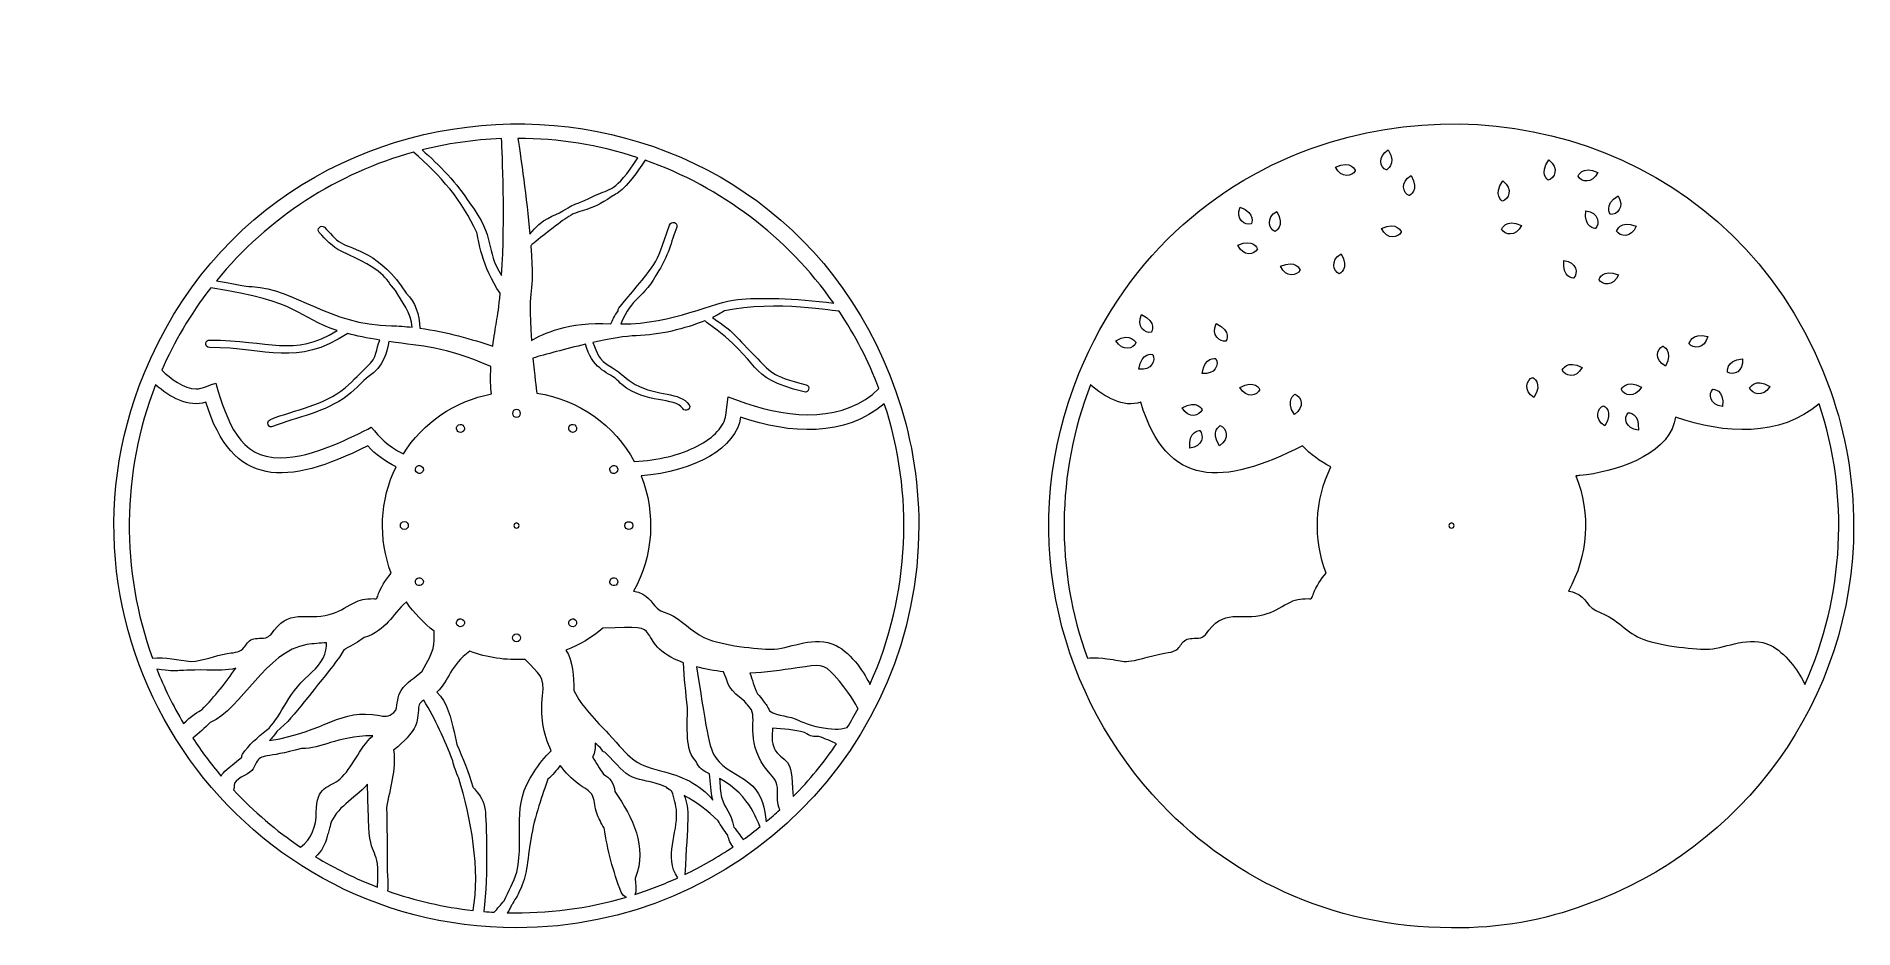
# Model space of a CAD drawing. Header units: inches. Extents: x 140 to 1116, y 0 to 479.
import ezdxf

# ---------------------------------------------------------------- set-up
doc = ezdxf.new("R2010")
doc.units = ezdxf.units.IN
doc.header["$MEASUREMENT"] = 0
doc.layers.add('_U+0421_U+043B_U+043E_U+0439 1', color=7, linetype='Continuous')

msp = doc.modelspace()

# ---------------------------------------------------------------- linework, layer by layer
at = {"layer": '_U+0421_U+043B_U+043E_U+0439 1', "color": 1, "lineweight": 9, "true_color": 0xff0000}
for points, knots in [([(601.92, 287.98), (601.92, 287.98), (601.93, 287.99), (601.93, 287.99), (535.04, 477.23), (272.19, 478.77), (198.18, 297.65), (198.18, 297.65), (198.19, 297.64), (198.19, 297.63), (140.32, 155.99), (244.69, 0), (398.22, 0), (517.51, 0), (614.22, 96.71), (614.22, 216), (614.22, 241.24), (609.87, 265.46), (601.92, 287.98)], [0, 0, 0, 0, 1, 1, 1, 2, 2, 2, 3, 3, 3, 4, 4, 4, 5, 5, 5, 6, 6, 6, 6]), ([(1116.27, 216), (1116.27, 241.24), (1111.92, 265.46), (1103.97, 287.98), (1103.97, 287.98), (1103.98, 287.99), (1103.98, 287.99), (1061.1, 409.29), (937.71, 453.47), (835.15, 421.86), (777.82, 404.4), (726.91, 362.95), (700.23, 297.65), (700.23, 297.65), (700.24, 297.64), (700.24, 297.63), (667.03, 216.35), (687.25, 130.35), (739.53, 71.8), (739.87, 71.42), (740.21, 71.04), (740.55, 70.66), (740.66, 70.54), (740.77, 70.42), (740.89, 70.29), (779.39, 27.77), (835.07, 0), (900.27, 0), (925.96, -0.48), (950.24, 4), (972.58, 12.42), (1056.31, 42.16), (1116.27, 122.07), (1116.27, 216)], [0, 0, 0, 0, 1, 1, 1, 2, 2, 2, 3, 3, 3, 4, 4, 4, 5, 5, 5, 6, 6, 6, 7, 7, 7, 8, 8, 8, 9, 9, 9, 10, 10, 10, 11, 11, 11, 11]), ([(390.13, 423.83), (390.56, 415.6), (392.14, 381.07), (390.17, 350.37), (381.03, 364.22), (387.37, 370.45), (373.01, 389.35), (366.66, 399.3), (356.47, 409.97), (347.5, 417.78), (360.28, 421.05), (375, 423.26), (390.13, 423.83)], [0, 0, 0, 0, 1, 1, 1, 2, 2, 2, 3, 3, 3, 4, 4, 4, 4]), ([(463.35, 413.58), (451.1, 394.46), (448.41, 397.31), (440.63, 393.43), (428, 387.14), (432.45, 390.7), (423.01, 384.99), (418.43, 382.21), (411.95, 381.34), (405.38, 372.5), (403.61, 391.75), (400.42, 414.19), (398.97, 423.99), (420.77, 423.91), (442.14, 420.58), (463.35, 413.58)], [0, 0, 0, 0, 1, 1, 1, 2, 2, 2, 3, 3, 3, 4, 4, 4, 5, 5, 5, 5]), ([(342.82, 416.54), (357.23, 404.36), (369.1, 390.47), (376.83, 373.43), (377.5, 370.76), (379.63, 354.38), (389.43, 340.82), (388.05, 326.1), (386.87, 323.86), (385.42, 312.29), (374.53, 316.1), (360.49, 320.08), (346.3, 322.04), (345.84, 329.42), (344.02, 335.91), (338.88, 340.87), (325.02, 362.71), (310.24, 364.19), (304.07, 367.79), (300.63, 369.8), (297.84, 373.38), (295.08, 376.2), (293.28, 378.05), (290.45, 375.22), (292.25, 373.37), (295.83, 369.71), (299.19, 365.54), (303.96, 363.42), (328.12, 352.67), (326.93, 349.36), (333.14, 342.18), (336.17, 336.83), (342.05, 329.81), (342.13, 322.56), (338.42, 322.97), (334.72, 323.23), (331.08, 323.29), (297.3, 323.84), (279.02, 343.23), (256.31, 344.34), (250.15, 344.64), (253.7, 344.78), (237.04, 347.47), (264.77, 381.5), (302.27, 405.41), (342.82, 416.54)], [0, 0, 0, 0, 1, 1, 1, 2, 2, 2, 3, 3, 3, 4, 4, 4, 5, 5, 5, 6, 6, 6, 7, 7, 7, 8, 8, 8, 9, 9, 9, 10, 10, 10, 11, 11, 11, 12, 12, 12, 13, 13, 13, 14, 14, 14, 15, 15, 15, 15]), ([(467.24, 412.26), (508.1, 397.88), (543.45, 371.11), (568.51, 335.45), (547.5, 338.28), (527.98, 338.46), (517.1, 337.45), (503.85, 336.22), (482.62, 324.21), (454.27, 324.28), (460.09, 339.2), (466.1, 337.17), (474.61, 353.01), (479.26, 360.02), (481.42, 368.52), (484.22, 376.37), (485.09, 378.8), (481.23, 379.84), (480.37, 377.43), (471.77, 353.32), (475.52, 359.84), (453.18, 332.84), (452.79, 332.37), (452.66, 331.83), (452.71, 331.33), (450.85, 328.56), (449.59, 326.17), (448.79, 324.43), (425.93, 325.62), (411.93, 318.95), (406.25, 315.45), (403.9, 348.82), (408.19, 336.39), (405.91, 366.22), (406.16, 366.42), (406.33, 366.64), (406.49, 366.92), (411.8, 371.26), (421.15, 378.77), (426.22, 382), (433.04, 386.34), (437.56, 384.34), (449.05, 392.65), (453.19, 394.71), (457.33, 397.11), (467.24, 412.26)], [0, 0, 0, 0, 1, 1, 1, 2, 2, 2, 3, 3, 3, 4, 4, 4, 5, 5, 5, 6, 6, 6, 7, 7, 7, 8, 8, 8, 9, 9, 9, 10, 10, 10, 11, 11, 11, 12, 12, 12, 13, 13, 13, 14, 14, 14, 15, 15, 15, 15]), ([(233.95, 343.62), (282.83, 336.33), (280.03, 327.91), (301.92, 320.75), (278.12, 306.31), (265.74, 315.59), (233.29, 315.67), (232.17, 315.67), (231.53, 314.9), (231.39, 314.04), (231.39, 314.04), (231.38, 314.04), (231.38, 314.04), (231.38, 314.04), (231.39, 314.04), (231.39, 314.04), (231.21, 312.94), (231.84, 311.67), (233.29, 311.67), (264.76, 311.59), (279.58, 301.05), (307.59, 319.1), (312.23, 317.89), (317.77, 316.75), (324.72, 315.62), (322.61, 310.5), (323.74, 306.56), (318.02, 301.39), (314.14, 297.89), (311.61, 294.72), (306.1, 289.93), (294.56, 280.43), (279.64, 278.33), (266.01, 273.02), (264.27, 272.34), (264.36, 270.09), (265.48, 269.3), (265.46, 269.24), (265.45, 269.21), (265.45, 269.21), (265.45, 269.21), (265.48, 269.24), (265.52, 269.27), (265.92, 269), (266.45, 268.92), (267.07, 269.16), (280.84, 274.53), (295.3, 276.66), (307.31, 285.77), (313, 290.09), (315.45, 293.8), (318.53, 295.83), (326.74, 301.24), (328.99, 310.03), (329.59, 314.86), (349.1, 311.95), (357.83, 312.72), (384.42, 301.47), (384.07, 295.02), (384.32, 290.23), (384.79, 286.73), (364.92, 282.98), (347.94, 271.07), (337.46, 254.61), (328.35, 258.82), (324.86, 263.5), (320.17, 268.81), (310.76, 264.02), (288.94, 252.37), (271.39, 252.37), (249.24, 252.37), (243.07, 271.37), (236.63, 292.49), (228.1, 289.59), (227.97, 289.4), (226.08, 289.4), (219.78, 289.4), (212.23, 295.12), (207.63, 299.41), (214.34, 314.71), (222.91, 329.45), (233.95, 343.62)], [0, 0, 0, 0, 1, 1, 1, 2, 2, 2, 3, 3, 3, 4, 4, 4, 5, 5, 5, 6, 6, 6, 7, 7, 7, 8, 8, 8, 9, 9, 9, 10, 10, 10, 11, 11, 11, 12, 12, 12, 13, 13, 13, 14, 14, 14, 15, 15, 15, 16, 16, 16, 17, 17, 17, 18, 18, 18, 19, 19, 19, 20, 20, 20, 21, 21, 21, 22, 22, 22, 23, 23, 23, 24, 24, 24, 25, 25, 25, 26, 26, 26, 27, 27, 27, 27]), ([(571.48, 331.11), (579.94, 318.4), (587.04, 304.83), (592.8, 289.63), (574.65, 271.47), (545.8, 273.21), (521.2, 281.83), (521.2, 281.83), (511.9, 285.08), (511.9, 285.08), (511.9, 285.08), (510.62, 275.31), (510.62, 275.31), (509.84, 269.37), (504.24, 263.3), (495.25, 258.68), (486, 253.92), (474.14, 251.06), (461.44, 250.48), (450.88, 269.8), (431.73, 283.74), (409.13, 287.18), (408.83, 289.4), (407.87, 296.87), (407.03, 305.99), (413.58, 307.86), (424.47, 310.87), (435.3, 313.41), (438.16, 300.79), (447.25, 298.2), (451.44, 294.88), (452.58, 293.88), (453.58, 292.77), (454.79, 291.77), (468.09, 280.84), (482.92, 285.43), (487.44, 278.81), (488.88, 276.7), (492.35, 278.7), (490.89, 280.83), (485.97, 288.04), (473.97, 285.28), (461.93, 291.83), (457.41, 294.3), (454.25, 298.11), (449.82, 300.7), (440.87, 305.94), (442.03, 308.25), (439.25, 314.32), (448.29, 316.33), (456.91, 317.87), (462.5, 317.98), (474.81, 318.22), (488.9, 321.75), (499.38, 326.03), (499.55, 325.92), (499.73, 325.8), (499.9, 325.68), (500.04, 325.42), (500.25, 325.18), (500.53, 324.98), (531.92, 302.72), (519.79, 296.01), (552.64, 287.76), (555.14, 287.14), (556.2, 290.99), (553.7, 291.62), (534.45, 296.45), (534.49, 298.75), (526.29, 307.02), (513.21, 320.19), (516.23, 318.79), (503.43, 327.81), (507.34, 329.66), (508.8, 330.71), (509.8, 331.26), (537.43, 337.14), (570.48, 331.02), (571.48, 331.11)], [0, 0, 0, 0, 1, 1, 1, 2, 2, 2, 3, 3, 3, 4, 4, 4, 5, 5, 5, 6, 6, 6, 7, 7, 7, 8, 8, 8, 9, 9, 9, 10, 10, 10, 11, 11, 11, 12, 12, 12, 13, 13, 13, 14, 14, 14, 15, 15, 15, 16, 16, 16, 17, 17, 17, 18, 18, 18, 19, 19, 19, 20, 20, 20, 21, 21, 21, 22, 22, 22, 23, 23, 23, 24, 24, 24, 25, 25, 25, 26, 26, 26, 26]), ([(204.38, 291.58), (211.81, 285.19), (222.1, 279.11), (231.38, 282.26), (245.38, 236.37), (274.71, 236.71), (318.28, 258.87), (322.48, 254.12), (327.7, 250.38), (333.52, 247.61), (324.73, 229.65), (323.89, 208.88), (330.92, 190.4), (327.2, 186.42), (325.39, 182.42), (324.11, 179.46), (323.83, 178.81), (323.61, 177.5), (323.09, 177.03), (322.19, 176.21), (322.51, 176.81), (321.25, 176.76), (317.03, 176.59), (314.18, 176.37), (310.33, 174.24), (306.12, 171.91), (302.32, 169.44), (297.59, 168.19), (285.47, 164.99), (275.55, 172.11), (266.22, 157.3), (265.34, 156.79), (264.49, 156.25), (263.65, 155.7), (260.09, 155.43), (257.62, 155.63), (255.54, 154.6), (253.41, 153.55), (252.88, 151.36), (251.21, 149.85), (248.92, 147.78), (245.63, 147.75), (242.73, 147.25), (236.04, 146.1), (230.16, 143.36), (223.36, 142.97), (216.43, 143.73), (209.61, 145.56), (202.71, 144.83), (185.63, 191.67), (185.91, 244.3), (204.38, 291.58)], [0, 0, 0, 0, 1, 1, 1, 2, 2, 2, 3, 3, 3, 4, 4, 4, 5, 5, 5, 6, 6, 6, 7, 7, 7, 8, 8, 8, 9, 9, 9, 10, 10, 10, 11, 11, 11, 12, 12, 12, 13, 13, 13, 14, 14, 14, 15, 15, 15, 16, 16, 16, 17, 17, 17, 17]), ([(706.43, 291.58), (710.17, 288.36), (714.68, 285.22), (719.26, 283.33), (719.26, 283.33), (719.26, 283.33), (719.26, 283.33), (723.91, 281.41), (728.79, 280.68), (733.43, 282.26), (747.49, 235.91), (777.33, 237), (820.33, 258.87), (824.68, 254.08), (829.68, 250.41), (835.57, 247.61), (826.72, 229.53), (826.02, 208.67), (832.97, 190.4), (829.89, 187.15), (827.86, 183.41), (826.16, 179.46), (825.88, 178.81), (825.65, 177.5), (825.14, 177.03), (824.24, 176.21), (824.56, 176.81), (823.3, 176.76), (819.08, 176.59), (816.23, 176.37), (812.38, 174.24), (808.17, 171.91), (804.37, 169.44), (799.64, 168.19), (787.52, 164.99), (777.59, 172.11), (768.26, 157.3), (767.39, 156.79), (766.54, 156.25), (765.7, 155.7), (762.14, 155.43), (759.67, 155.63), (757.59, 154.6), (755.45, 153.55), (754.93, 151.36), (753.25, 149.85), (750.39, 147.26), (747.77, 148.41), (736.95, 145.34), (721.68, 141.01), (725.17, 144.04), (710.49, 144.92), (708.29, 145.05), (706.29, 144.99), (704.76, 144.83), (687.68, 191.67), (687.96, 244.3), (706.43, 291.58)], [0, 0, 0, 0, 1, 1, 1, 2, 2, 2, 3, 3, 3, 4, 4, 4, 5, 5, 5, 6, 6, 6, 7, 7, 7, 8, 8, 8, 9, 9, 9, 10, 10, 10, 11, 11, 11, 12, 12, 12, 13, 13, 13, 14, 14, 14, 15, 15, 15, 16, 16, 16, 17, 17, 17, 18, 18, 18, 19, 19, 19, 19]), ([(587.97, 130.68), (585.82, 135.73), (578.24, 147.5), (569.76, 151.61), (558.03, 157.28), (546.2, 150.26), (536.77, 149.67), (530.38, 149.28), (511.27, 151.23), (501.5, 154.79), (493.95, 157.53), (489.22, 163.26), (482.56, 167.29), (479.8, 168.97), (476.14, 169.42), (473.76, 171.58), (470.05, 174.95), (469.16, 179.38), (461.05, 180.85), (471.54, 199.56), (473.23, 222.3), (465.08, 242.69), (493.75, 244.86), (516.4, 257.85), (518.55, 274.28), (545.01, 265.02), (574.71, 263.5), (595.71, 281.44), (611.63, 233.47), (609.83, 179.26), (587.97, 130.68)], [0, 0, 0, 0, 1, 1, 1, 2, 2, 2, 3, 3, 3, 4, 4, 4, 5, 5, 5, 6, 6, 6, 7, 7, 7, 8, 8, 8, 9, 9, 9, 10, 10, 10, 10]), ([(1090.02, 130.68), (1089.88, 131), (1089.71, 131.36), (1089.53, 131.74), (1089.53, 131.74), (1089.53, 131.74), (1089.53, 131.74), (1086.45, 138.15), (1079.13, 148.06), (1071.8, 151.61), (1060.08, 157.28), (1048.25, 150.26), (1038.82, 149.67), (1032.43, 149.28), (1013.32, 151.23), (1003.55, 154.79), (994.21, 158.19), (989.16, 166.15), (980.5, 169.09), (972.22, 172.2), (973.6, 177.19), (966.48, 179.92), (964.9, 180.58), (963.59, 180.85), (963.1, 180.85), (973.59, 199.56), (975.28, 222.3), (967.13, 242.69), (967.83, 242.74), (968.53, 242.81), (969.24, 242.88), (969.24, 242.88), (969.24, 242.88), (969.24, 242.88), (987.78, 244.64), (1014.92, 253.37), (1019.95, 271.22), (1019.95, 271.22), (1019.95, 271.22), (1019.95, 271.22), (1020.18, 271.99), (1020.47, 273.28), (1020.6, 274.28), (1047.06, 265.01), (1076.76, 263.49), (1097.76, 281.44), (1114.09, 232.23), (1111.33, 178.04), (1090.02, 130.68)], [0, 0, 0, 0, 1, 1, 1, 2, 2, 2, 3, 3, 3, 4, 4, 4, 5, 5, 5, 6, 6, 6, 7, 7, 7, 8, 8, 8, 9, 9, 9, 10, 10, 10, 11, 11, 11, 12, 12, 12, 13, 13, 13, 14, 14, 14, 15, 15, 15, 16, 16, 16, 16]), ([(324.72, 113.95), (302.93, 118.19), (296.19, 105.33), (265.56, 100.5), (266.44, 101.5), (267.31, 102.42), (269.41, 105.34), (275.21, 110.08), (279.14, 115.01), (284.14, 121.28), (300.03, 141.21), (302.53, 144.06), (305.33, 148.94), (305.8, 149.26), (306.1, 149.52), (306.39, 149.85), (309.85, 151.67), (313.19, 153.67), (316.42, 155.87), (328.73, 159.98), (330.89, 167.83), (339.02, 175.03), (343.17, 169.04), (348.21, 163.72), (353.94, 159.24), (354.14, 151.91), (354.32, 149.16), (347.5, 137.79), (343.7, 134.42), (338.96, 131.56), (336.3, 127.48), (334.1, 124.11), (334.37, 120.35), (333.44, 116.83), (330.03, 113.46), (328.84, 113.15), (324.72, 113.95)], [0, 0, 0, 0, 1, 1, 1, 2, 2, 2, 3, 3, 3, 4, 4, 4, 5, 5, 5, 6, 6, 6, 7, 7, 7, 8, 8, 8, 9, 9, 9, 10, 10, 10, 11, 11, 11, 12, 12, 12, 12]), ([(494.75, 89.29), (496.11, 85.8), (497.97, 84.43), (501.8, 82.73), (502.23, 77.96), (502.56, 73.12), (503.68, 68.47), (496.77, 77.42), (486.64, 81.51), (475.6, 84.29), (460.51, 88.09), (459.74, 90.99), (447.54, 104.19), (440.9, 111.38), (433.27, 118.56), (428.96, 127.44), (428.75, 134.87), (428.77, 143.2), (424.68, 149.04), (431.97, 151.92), (438.67, 155.95), (444.57, 160.92), (464.07, 161.66), (466.39, 161.89), (469.11, 157.7), (471.28, 154.35), (473.68, 147.51), (487.82, 142.29), (488.33, 134.22), (489.06, 126.16), (490.04, 118.13), (489.55, 99.2), (490.1, 94.04), (494.75, 89.29)], [0, 0, 0, 0, 1, 1, 1, 2, 2, 2, 3, 3, 3, 4, 4, 4, 5, 5, 5, 6, 6, 6, 7, 7, 7, 8, 8, 8, 9, 9, 9, 10, 10, 10, 11, 11, 11, 11]), ([(239.58, 81.48), (234.06, 87.96), (228.97, 94.76), (224.32, 101.83), (227.59, 104.52), (230.73, 107.33), (233.74, 110.27), (250.59, 117.68), (263.66, 148.54), (285.61, 152.07), (289.09, 152.63), (292.64, 152.87), (296.18, 153.06), (296.19, 152.9), (296.18, 152.74), (296.18, 152.58), (296.04, 152.19), (296.04, 151.74), (296.15, 151.32), (295.73, 145.07), (291.82, 140.19), (286.61, 135.65), (274.49, 125.09), (271.1, 111.74), (264, 106.11), (259.14, 102.25), (254.5, 98.39), (251, 93.21), (250.64, 92.68), (250.58, 92.15), (250.73, 91.7), (242.21, 84.4), (241.15, 84.44), (239.58, 81.48)], [0, 0, 0, 0, 1, 1, 1, 2, 2, 2, 3, 3, 3, 4, 4, 4, 5, 5, 5, 6, 6, 6, 7, 7, 7, 8, 8, 8, 9, 9, 9, 10, 10, 10, 11, 11, 11, 11]), ([(386.18, 8.36), (384.34, 8.47), (382.51, 8.59), (380.68, 8.74), (382.99, 28.74), (381.98, 57.38), (381.33, 63.31), (380.8, 68.09), (378.61, 71.01), (375.59, 74.56), (375.28, 74.92), (375, 75.3), (374.71, 75.67), (372.38, 83.51), (369.47, 91.11), (366.07, 98.52), (365.61, 100.77), (365.18, 103.02), (364.69, 105.24), (363.13, 112.45), (360.88, 121.13), (355.46, 126.62), (362.04, 132.88), (362.62, 140.88), (373.12, 148.5), (382.36, 145.07), (392.33, 143.49), (402.87, 144.17), (410.35, 135.68), (413.53, 135.49), (412.2, 124.52), (410.96, 114.32), (412.41, 104.16), (416.88, 95.04), (413.14, 92.04), (410.24, 87.42), (407.67, 83.75), (394.74, 65.25), (402.65, 51.27), (398.42, 29.83), (396.58, 24.56), (393.95, 19.51), (391.48, 14.51), (389.77, 12.41), (388.01, 10.36), (386.18, 8.36)], [0, 0, 0, 0, 1, 1, 1, 2, 2, 2, 3, 3, 3, 4, 4, 4, 5, 5, 5, 6, 6, 6, 7, 7, 7, 8, 8, 8, 9, 9, 9, 10, 10, 10, 11, 11, 11, 12, 12, 12, 13, 13, 13, 14, 14, 14, 15, 15, 15, 15]), ([(219.43, 109.64), (213.6, 119.42), (208.91, 129.07), (204.99, 138.88), (219.48, 137.07), (211.48, 138.6), (231.94, 138.44), (237.19, 138.4), (242.64, 137.93), (247.46, 139.46), (241.9, 131.54), (236.51, 124.52), (229.14, 117.04), (227.74, 116.61), (222.91, 113.38), (219.43, 109.64)], [0, 0, 0, 0, 1, 1, 1, 2, 2, 2, 3, 3, 3, 4, 4, 4, 5, 5, 5, 5]), ([(532.29, 56.98), (531.44, 63.92), (530.14, 70.92), (525.01, 76.08), (519.76, 81.37), (512.09, 83.52), (507.07, 89.05), (501, 95.72), (501.25, 101.59), (494.78, 140.14), (499.39, 138.96), (504.82, 138), (509.32, 137.45), (511.96, 132.33), (510.32, 129.92), (518.77, 123.07), (522.26, 120.25), (520.41, 121.9), (524.35, 117.07), (527.12, 111.02), (520.98, 98.71), (533.53, 83.71), (536.3, 80.39), (538.41, 78.34), (538.36, 73.78), (538.31, 69.95), (538.06, 66.89), (539.57, 63.43), (537.19, 61.22), (534.76, 59.07), (532.29, 56.98)], [0, 0, 0, 0, 1, 1, 1, 2, 2, 2, 3, 3, 3, 4, 4, 4, 5, 5, 5, 6, 6, 6, 7, 7, 7, 8, 8, 8, 9, 9, 9, 10, 10, 10, 10]), ([(575.82, 107.65), (573.66, 107.03), (571.48, 106.68), (569.24, 106.6), (558.16, 107.4), (552.48, 110.27), (549.81, 111.31), (544.57, 114.18), (538.69, 113.26), (534.11, 116.59), (533.2, 118.7), (532.27, 119.92), (530.59, 121.9), (529.81, 123.24), (528.84, 124.49), (527.68, 125.72), (525.52, 129.26), (525, 133.44), (523.46, 136.83), (531.95, 137.07), (540.36, 138.25), (548.96, 139.58), (561.44, 141.5), (562.88, 141.93), (568.81, 135.62), (576.67, 127.23), (580.86, 118.91), (581.61, 117.78), (579.78, 114.35), (577.84, 110.97), (575.82, 107.65)], [0, 0, 0, 0, 1, 1, 1, 2, 2, 2, 3, 3, 3, 4, 4, 4, 5, 5, 5, 6, 6, 6, 7, 7, 7, 8, 8, 8, 9, 9, 9, 10, 10, 10, 10]), ([(374.87, 9.31), (359.19, 11.06), (343.85, 14.56), (328.99, 19.81), (329.23, 23.16), (329.15, 26.51), (328.71, 29.83), (328.6, 58.43), (328.66, 60.02), (328.33, 64.56), (330.22, 74.79), (333.55, 84.76), (332.21, 95.32), (344.53, 105.92), (344.89, 108.76), (345.49, 116.86), (345.63, 118.8), (345.43, 120.75), (348.41, 122.31), (354.57, 111.86), (359.76, 100.92), (363.94, 89.63), (364.76, 86.44), (365.77, 83.3), (367.14, 80.33), (373.69, 59.64), (378.86, 30.51), (374.87, 9.31)], [0, 0, 0, 0, 1, 1, 1, 2, 2, 2, 3, 3, 3, 4, 4, 4, 5, 5, 5, 6, 6, 6, 7, 7, 7, 8, 8, 8, 9, 9, 9, 9]), ([(282.27, 43.27), (269.11, 52.12), (257.15, 62.34), (246.17, 74.09), (246.52, 74.67), (246.69, 75.41), (246.58, 76.33), (246.16, 79.82), (253.99, 82.07), (256.05, 84.41), (257.17, 85.69), (257.63, 87.09), (258.4, 88.56), (261.08, 93.72), (263.41, 90.92), (282.74, 96.23), (293.97, 96.2), (300.36, 102.66), (320.96, 103.17), (313.8, 96.43), (309.8, 85.6), (303.43, 79.96), (297.82, 74.99), (290.57, 76.52), (290.65, 61.88), (290.69, 54.58), (288.09, 47.87), (282.27, 43.27)], [0, 0, 0, 0, 1, 1, 1, 2, 2, 2, 3, 3, 3, 4, 4, 4, 5, 5, 5, 6, 6, 6, 7, 7, 7, 8, 8, 8, 9, 9, 9, 9]), ([(461.72, 17.88), (462.41, 18.97), (462.38, 19.6), (461.99, 26.44), (468.6, 44.04), (460.58, 58.74), (451.07, 73.17), (450.29, 78.04), (448.32, 80.49), (444.88, 82.45), (442.83, 85.55), (440.85, 88.67), (439.06, 91.82), (440.28, 94.12), (440.71, 96.62), (440.44, 99.14), (441.61, 98.09), (442.77, 97.01), (443.91, 95.92), (444.18, 95.05), (444.62, 94.46), (445.57, 94.33), (452.99, 87.04), (455.35, 83.1), (460.51, 80.92), (465.81, 78.68), (469.1, 79.33), (478.81, 75.5), (478.94, 75.1), (479.23, 74.74), (479.73, 74.48), (480.43, 74.12), (481.06, 73.71), (481.62, 73.27), (482.84, 69.61), (483.9, 65.87), (484.15, 62.02), (484.87, 51.15), (477.21, 38.07), (484.74, 26.8), (477.55, 23.51), (470.27, 20.62), (461.72, 17.88)], [0, 0, 0, 0, 1, 1, 1, 2, 2, 2, 3, 3, 3, 4, 4, 4, 5, 5, 5, 6, 6, 6, 7, 7, 7, 8, 8, 8, 9, 9, 9, 10, 10, 10, 11, 11, 11, 12, 12, 12, 13, 13, 13, 14, 14, 14, 14]), ([(546.82, 70.48), (545.75, 83.03), (545.95, 85.7), (543.63, 88.68), (541.46, 91.47), (538.28, 92.79), (536.66, 96.17), (534.95, 99.72), (535.53, 103.4), (535.65, 107.15), (541.51, 107), (547.27, 106.25), (552.89, 104.92), (556.16, 102.54), (557.73, 102.59), (560.56, 102.71), (563.8, 101.61), (566.98, 100.3), (570.09, 98.8), (563.22, 88.75), (555.45, 79.29), (546.82, 70.48)], [0, 0, 0, 0, 1, 1, 1, 2, 2, 2, 3, 3, 3, 4, 4, 4, 5, 5, 5, 6, 6, 6, 7, 7, 7, 7]), ([(393.25, 8.07), (394.44, 9.57), (394.62, 10.13), (395.56, 12.16), (395.83, 12.6), (398.94, 17.62), (398.99, 18.13), (404.01, 27.81), (403.25, 31.05), (405.82, 47.33), (407.87, 60.36), (412.41, 71.8), (414.95, 79.82), (417.52, 81.85), (419.67, 84.62), (421.65, 87.23), (424.48, 83.42), (427.79, 80.02), (431.6, 77.15), (434.15, 75.23), (437.93, 73.73), (439.17, 70.57), (440.28, 67.73), (440.24, 64.49), (441.27, 61.58), (442.27, 58.8), (443.68, 56.23), (445.17, 53.7), (447.01, 41.86), (450.1, 30.27), (454.43, 19.07), (454.95, 17.72), (456.05, 16.87), (457.27, 16.51), (436.22, 10.28), (414.65, 7.55), (393.25, 8.07)], [0, 0, 0, 0, 1, 1, 1, 2, 2, 2, 3, 3, 3, 4, 4, 4, 5, 5, 5, 6, 6, 6, 7, 7, 7, 8, 8, 8, 9, 9, 9, 10, 10, 10, 11, 11, 11, 12, 12, 12, 12]), ([(519.95, 47.32), (518.36, 49.65), (516.67, 51.9), (514.87, 54.06), (513.48, 62.41), (509.94, 63.82), (508.44, 69.53), (507.51, 73.09), (507.54, 76.69), (507.19, 80.15), (524.42, 70.99), (527.92, 55.33), (529.07, 54.31), (526.09, 51.89), (523.05, 49.56), (519.95, 47.32)], [0, 0, 0, 0, 1, 1, 1, 2, 2, 2, 3, 3, 3, 4, 4, 4, 5, 5, 5, 5]), ([(323.58, 21.81), (311.72, 26.36), (300.68, 31.82), (290.23, 38.18), (293.51, 40.8), (295.42, 44.9), (296.55, 49.17), (297.11, 51.3), (297.7, 52.39), (298.23, 55.56), (301.21, 64.6), (310.86, 68.8), (318.18, 77.11), (318.35, 70.77), (318.51, 64.44), (318.68, 58.11), (319.29, 34.56), (324.95, 45.71), (323.58, 21.81)], [0, 0, 0, 0, 1, 1, 1, 2, 2, 2, 3, 3, 3, 4, 4, 4, 5, 5, 5, 6, 6, 6, 6]), ([(488.62, 28.62), (490.05, 56.94), (491.36, 64.15), (488.23, 71.06), (494.88, 67.38), (501.01, 62.78), (506.41, 57.42), (508.03, 54.85), (509.66, 52.29), (511.54, 49.91), (511.91, 48.51), (512.52, 45.84), (514.54, 43.52), (506.29, 37.94), (497.64, 32.97), (488.62, 28.62)], [0, 0, 0, 0, 1, 1, 1, 2, 2, 2, 3, 3, 3, 4, 4, 4, 5, 5, 5, 5])]:
    msp.add_open_spline(points, degree=3, knots=knots, dxfattribs=at)
at = {"layer": '_U+0421_U+043B_U+043E_U+0439 1', "color": 28, "lineweight": 9, "true_color": 0x160a01}
for points in [[(848.63, 406.6), (848.63, 406.6), (846.55, 412.55), (837.99, 408.58), (840.97, 402.17), (847.09, 403.46), (848.63, 406.6)], [(865.33, 407), (865.33, 407), (871.07, 409.59), (866.37, 417.76), (860.24, 414.23), (862.07, 408.25), (865.33, 407)], [(952.63, 412.38), (946.93, 404.87), (952.3, 401.57), (952.3, 401.57), (955.7, 402.41), (958.26, 408.11), (952.63, 412.38)], [(877.58, 393.24), (877.58, 393.24), (883.32, 395.83), (878.62, 404), (872.49, 400.47), (874.32, 394.49), (877.58, 393.24)], [(927.94, 401.08), (922.24, 393.57), (927.61, 390.27), (927.61, 390.27), (931, 391.1), (933.57, 396.81), (927.94, 401.08)], [(978.91, 405.69), (970.33, 409.61), (968.28, 403.65), (968.28, 403.65), (969.84, 400.52), (975.97, 399.26), (978.91, 405.69)], [(989.72, 393.17), (981.77, 388.1), (985.66, 383.14), (985.66, 383.14), (989.14, 382.75), (993.52, 387.21), (989.72, 393.17)], [(792.77, 378.05), (792.77, 378.05), (795.58, 383.69), (786.76, 387.04), (784.25, 380.43), (789.45, 376.96), (792.77, 378.05)], [(805.49, 374.01), (805.49, 374.01), (811.24, 376.61), (806.53, 384.78), (800.41, 381.25), (802.23, 375.27), (805.49, 374.01)], [(937.84, 377.22), (929.27, 381.15), (927.22, 375.18), (927.22, 375.18), (928.78, 372.05), (934.9, 370.79), (937.84, 377.22)], [(972.4, 385.09), (971.27, 375.73), (977.57, 375.59), (977.57, 375.59), (980.08, 378.02), (979.42, 384.24), (972.4, 385.09)], [(873.32, 373.63), (873.32, 373.63), (871.24, 379.59), (862.68, 375.62), (865.66, 369.2), (871.78, 370.5), (873.32, 373.63)], [(999.47, 376.78), (990.7, 380.25), (988.97, 374.19), (988.97, 374.19), (990.68, 371.14), (996.86, 370.2), (999.47, 376.78)], [(796.11, 364.61), (796.11, 364.61), (794.03, 370.56), (785.47, 366.59), (788.45, 360.18), (794.57, 361.47), (796.11, 364.61)], [(840.04, 351.25), (840.04, 351.25), (845.79, 353.84), (841.08, 362.01), (834.96, 358.48), (836.78, 352.5), (840.04, 351.25)], [(819.02, 353.28), (819.02, 353.28), (816.94, 359.23), (808.39, 355.26), (811.36, 348.85), (817.48, 350.14), (819.02, 353.28)], [(960.68, 358.41), (959.54, 349.05), (965.85, 348.91), (965.85, 348.91), (968.36, 351.34), (967.7, 357.56), (960.68, 358.41)], [(989.96, 350.75), (981.2, 354.22), (979.46, 348.16), (979.46, 348.16), (981.17, 345.11), (987.35, 344.17), (989.96, 350.75)], [(739.12, 319.88), (739.12, 319.88), (742.4, 325.27), (733.9, 329.35), (730.84, 322.97), (735.72, 319.07), (739.12, 319.88)], [(779.23, 315.09), (779.23, 315.09), (782.5, 320.48), (774, 324.56), (770.94, 318.19), (775.83, 314.29), (779.23, 315.09)], [(730.85, 314.29), (730.85, 314.29), (728.23, 320.02), (720.08, 315.29), (723.63, 309.17), (729.61, 311.02), (730.85, 314.29)], [(1015.27, 301.69), (1019.6, 310.06), (1013.74, 312.4), (1013.74, 312.4), (1010.55, 310.99), (1008.99, 304.94), (1015.27, 301.69)], [(1037.98, 317.62), (1028.83, 319.88), (1027.93, 313.64), (1027.93, 313.64), (1030.04, 310.85), (1036.29, 310.76), (1037.98, 317.62)], [(739.83, 307.9), (739.83, 307.9), (733.7, 309.38), (732.4, 300.04), (739.41, 299.07), (741.63, 304.91), (739.83, 307.9)], [(773.79, 305.62), (773.79, 305.62), (767.66, 307.09), (766.37, 297.76), (773.37, 296.78), (775.6, 302.63), (773.79, 305.62)], [(970.47, 300.83), (962.21, 305.38), (959.73, 299.58), (959.73, 299.58), (961.05, 296.35), (967.06, 294.64), (970.47, 300.83)], [(1056.63, 305.63), (1047.26, 304.57), (1048.58, 298.4), (1048.58, 298.4), (1051.53, 296.52), (1057.42, 298.6), (1056.63, 305.63)], [(797.37, 289.09), (797.37, 289.09), (794.76, 294.83), (786.6, 290.09), (790.16, 283.98), (796.13, 285.82), (797.37, 289.09)], [(944.56, 284.75), (949.58, 292.73), (943.94, 295.55), (943.94, 295.55), (940.63, 294.42), (938.57, 288.52), (944.56, 284.75)], [(1002.25, 290.4), (993.99, 294.94), (991.51, 289.15), (991.51, 289.15), (992.83, 285.91), (998.84, 284.2), (1002.25, 290.4)], [(1071.21, 290.71), (1063.15, 295.6), (1060.42, 289.91), (1060.42, 289.91), (1061.6, 286.62), (1067.54, 284.66), (1071.21, 290.71)], [(766.37, 278.23), (766.37, 278.23), (763.75, 283.97), (755.6, 279.23), (759.15, 273.12), (765.12, 274.97), (766.37, 278.23)], [(816.29, 286.51), (816.29, 286.51), (810.72, 283.56), (815.93, 275.7), (821.82, 279.61), (819.62, 285.46), (816.29, 286.51)], [(1045.91, 279.9), (1046.92, 289.27), (1040.61, 289.33), (1040.61, 289.33), (1038.14, 286.87), (1038.88, 280.66), (1045.91, 279.9)], [(398.22, 274.15), (395.41, 274.15), (395.41, 278.4), (398.22, 278.4), (401.03, 278.4), (401.03, 274.15), (398.22, 274.15)], [(982.61, 269.57), (987.63, 277.55), (981.99, 280.37), (981.99, 280.37), (978.69, 279.24), (976.63, 273.34), (982.61, 269.57)], [(1000.64, 267.33), (1001.43, 276.72), (995.13, 276.63), (995.13, 276.63), (992.71, 274.11), (993.59, 267.92), (1000.64, 267.33)], [(367.02, 270.04), (364.58, 268.64), (366.71, 264.96), (369.14, 266.36), (371.57, 267.77), (369.45, 271.45), (367.02, 270.04)], [(429.42, 270.04), (426.99, 271.45), (424.86, 267.77), (427.29, 266.36), (429.73, 264.96), (431.85, 268.64), (429.42, 270.04)], [(765.08, 267.04), (765.08, 267.04), (758.77, 266.98), (759.78, 257.61), (766.81, 258.37), (767.55, 264.57), (765.08, 267.04)], [(776.08, 269.68), (776.08, 269.68), (770.51, 266.73), (775.71, 258.87), (781.61, 262.77), (779.41, 268.63), (776.08, 269.68)], [(344.17, 247.2), (342.77, 244.77), (346.45, 242.64), (347.86, 245.08), (349.26, 247.51), (345.58, 249.64), (344.17, 247.2)], [(452.26, 247.2), (450.86, 249.63), (447.17, 247.51), (448.58, 245.08), (449.98, 242.65), (453.67, 244.77), (452.26, 247.2)], [(337.94, 213.88), (340.75, 213.88), (340.75, 218.12), (337.94, 218.12), (335.13, 218.12), (335.13, 213.88), (337.94, 213.88)], [(398.22, 214.58), (396.35, 214.58), (396.34, 217.42), (398.22, 217.42), (400.09, 217.42), (400.09, 214.58), (398.22, 214.58)], [(460.62, 216), (460.62, 218.81), (456.37, 218.81), (456.37, 216), (456.37, 213.19), (460.62, 213.19), (460.62, 216)], [(900.27, 214.58), (898.39, 214.58), (898.39, 217.42), (900.27, 217.42), (902.14, 217.42), (902.14, 214.58), (900.27, 214.58)], [(344.17, 184.8), (345.58, 182.37), (349.26, 184.49), (347.86, 186.92), (346.45, 189.35), (342.77, 187.23), (344.17, 184.8)], [(452.26, 184.8), (453.66, 187.23), (449.99, 189.36), (448.58, 186.92), (447.18, 184.49), (450.86, 182.36), (452.26, 184.8)], [(367.02, 161.96), (369.45, 160.55), (371.57, 164.23), (369.14, 165.64), (366.71, 167.04), (364.58, 163.36), (367.02, 161.96)], [(429.42, 161.96), (431.85, 163.36), (429.73, 167.04), (427.29, 165.64), (424.86, 164.23), (426.98, 160.55), (429.42, 161.96)], [(398.22, 153.6), (401.03, 153.6), (401.03, 157.85), (398.22, 157.85), (395.41, 157.85), (395.41, 153.6), (398.22, 153.6)]]:
    msp.add_open_spline(points, degree=3, knots=[0, 0, 0, 0, 1, 1, 1, 2, 2, 2, 2], dxfattribs=at)

doc.saveas('drawing.dxf')
